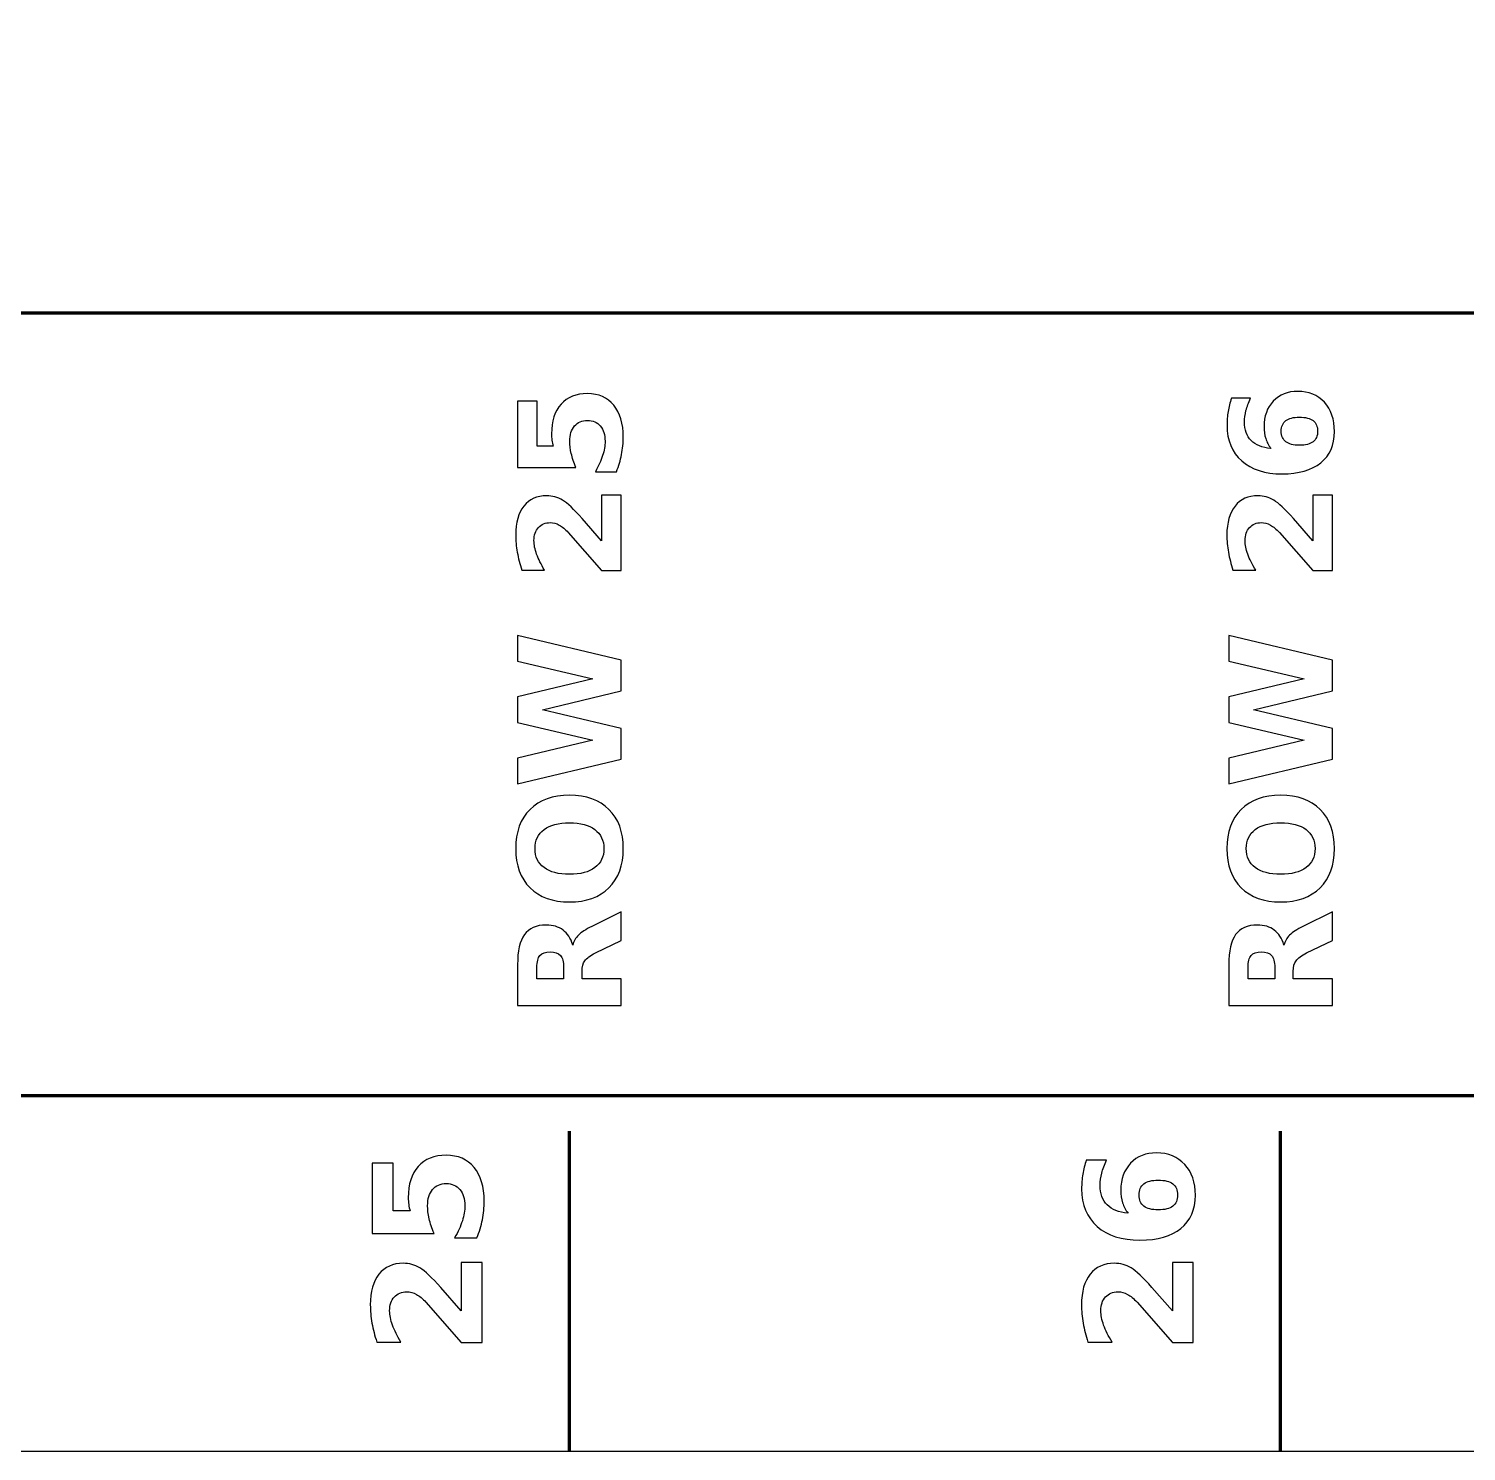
# Model space of a CAD drawing. Header units: centimetres. Extents: x -27.5 to 5.5, y -16.9 to -12.8.
# Drawn here: x -2.567 to -0.546, y -16.85 to -14.85 of the extents above; entities that cross this region are included whole.
import ezdxf

# ---------------------------------------------------------------- set-up
doc = ezdxf.new("R2010")
doc.units = ezdxf.units.CM
doc.header["$MEASUREMENT"] = 0
doc.layers.add('Layer 1', color=7, linetype='Continuous')

msp = doc.modelspace()

# ---------------------------------------------------------------- linework, layer by layer
at = {"layer": 'Layer 1', "color": 7}
msp.add_open_spline([(-27.5, -12.85), (-27.5, -12.85), (5.5, -12.85), (5.5, -12.85), (5.5, -12.85), (5.5, -12.85), (5.5, -16.85), (5.5, -16.85), (5.5, -16.85), (5.5, -16.85), (-27.5, -16.85), (-27.5, -16.85), (-27.5, -16.85), (-27.5, -16.85), (-27.5, -12.85), (-27.5, -12.85)], degree=3, knots=[0, 0, 0, 0, 0.25, 0.25, 0.25, 0.25, 0.5, 0.5, 0.5, 0.5, 0.75, 0.75, 0.75, 0.75, 1, 1, 1, 1], dxfattribs=at)
at = {"layer": 'Layer 1', "color": 250, "lineweight": 100}
msp.add_open_spline([(-26.05684, -16.35), (-26.05684, -16.35), (-26.05684, -15.25), (-26.05684, -15.25), (-26.05684, -15.25), (-26.05684, -15.25), (3.51816, -15.25), (3.51816, -15.25), (3.51816, -15.25), (3.51816, -15.25), (3.51816, -16.35), (3.51816, -16.35), (3.51816, -16.35), (3.51816, -16.35), (-26.05684, -16.35), (-26.05684, -16.35)], degree=3, knots=[0, 0, 0, 0, 0.25, 0.25, 0.25, 0.25, 0.5, 0.5, 0.5, 0.5, 0.75, 0.75, 0.75, 0.75, 1, 1, 1, 1], dxfattribs=at)
at = {"layer": 'Layer 1', "color": 250}
for points, knots in [([(-0.87594, -15.36941), (-0.87594, -15.36941), (-0.84897, -15.36941), (-0.84897, -15.36941), (-0.84897, -15.36941), (-0.85191, -15.37561), (-0.85407, -15.38141), (-0.85547, -15.38687), (-0.85547, -15.38687), (-0.85687, -15.39234), (-0.85757, -15.39771), (-0.85757, -15.40291), (-0.85757, -15.40291), (-0.85757, -15.41411), (-0.85447, -15.42281), (-0.84824, -15.42907), (-0.84824, -15.42907), (-0.84204, -15.43531), (-0.83281, -15.43897), (-0.82057, -15.44001), (-0.82057, -15.44001), (-0.82374, -15.43571), (-0.82614, -15.43104), (-0.82774, -15.42604), (-0.82774, -15.42604), (-0.82934, -15.42104), (-0.83014, -15.41557), (-0.83014, -15.40964), (-0.83014, -15.40964), (-0.83014, -15.39474), (-0.82577, -15.38271), (-0.81704, -15.37357), (-0.81704, -15.37357), (-0.80834, -15.36441), (-0.79691, -15.35984), (-0.78277, -15.35984), (-0.78277, -15.35984), (-0.76714, -15.35984), (-0.75464, -15.36494), (-0.74521, -15.37517), (-0.74521, -15.37517), (-0.73581, -15.38537), (-0.73111, -15.39911), (-0.73111, -15.41627), (-0.73111, -15.41627), (-0.73111, -15.43521), (-0.73751, -15.44987), (-0.75031, -15.46027), (-0.75031, -15.46027), (-0.76307, -15.47064), (-0.78124, -15.47584), (-0.80474, -15.47584), (-0.80474, -15.47584), (-0.82881, -15.47584), (-0.84774, -15.46977), (-0.86151, -15.45764), (-0.86151, -15.45764), (-0.87527, -15.44547), (-0.88217, -15.42884), (-0.88217, -15.40767), (-0.88217, -15.40767), (-0.88217, -15.40097), (-0.88164, -15.39447), (-0.88061, -15.38814), (-0.88061, -15.38814), (-0.87957, -15.38184), (-0.87801, -15.37561), (-0.87594, -15.36941)], [0, 0, 0, 0, 0.0588235, 0.0588235, 0.0588235, 0.0588235, 0.1176471, 0.1176471, 0.1176471, 0.1176471, 0.1764706, 0.1764706, 0.1764706, 0.1764706, 0.2352941, 0.2352941, 0.2352941, 0.2352941, 0.2941176, 0.2941176, 0.2941176, 0.2941176, 0.3529412, 0.3529412, 0.3529412, 0.3529412, 0.4117647, 0.4117647, 0.4117647, 0.4117647, 0.4705882, 0.4705882, 0.4705882, 0.4705882, 0.5294118, 0.5294118, 0.5294118, 0.5294118, 0.5882353, 0.5882353, 0.5882353, 0.5882353, 0.6470588, 0.6470588, 0.6470588, 0.6470588, 0.7058824, 0.7058824, 0.7058824, 0.7058824, 0.7647059, 0.7647059, 0.7647059, 0.7647059, 0.8235294, 0.8235294, 0.8235294, 0.8235294, 0.8823529, 0.8823529, 0.8823529, 0.8823529, 0.9411765, 0.9411765, 0.9411765, 0.9411765, 1, 1, 1, 1]), ([(-1.87974, -15.46704), (-1.87974, -15.46704), (-1.87974, -15.37357), (-1.87974, -15.37357), (-1.87974, -15.37357), (-1.87974, -15.37357), (-1.85211, -15.37357), (-1.85211, -15.37357), (-1.85211, -15.37357), (-1.85211, -15.37357), (-1.85211, -15.43707), (-1.85211, -15.43707), (-1.85211, -15.43707), (-1.85211, -15.43707), (-1.82954, -15.43707), (-1.82954, -15.43707), (-1.82954, -15.43707), (-1.83031, -15.43421), (-1.83091, -15.43134), (-1.83134, -15.42844), (-1.83134, -15.42844), (-1.83177, -15.42554), (-1.83197, -15.42251), (-1.83197, -15.41941), (-1.83197, -15.41941), (-1.83197, -15.40161), (-1.82754, -15.38777), (-1.81864, -15.37787), (-1.81864, -15.37787), (-1.80977, -15.36797), (-1.79737, -15.36304), (-1.78151, -15.36304), (-1.78151, -15.36304), (-1.76574, -15.36304), (-1.75341, -15.36844), (-1.74447, -15.37921), (-1.74447, -15.37921), (-1.73557, -15.38997), (-1.73111, -15.40494), (-1.73111, -15.42407), (-1.73111, -15.42407), (-1.73111, -15.43234), (-1.73191, -15.44054), (-1.73351, -15.44864), (-1.73351, -15.44864), (-1.73511, -15.45674), (-1.73751, -15.46481), (-1.74077, -15.47281), (-1.74077, -15.47281), (-1.74077, -15.47281), (-1.77037, -15.47281), (-1.77037, -15.47281), (-1.77037, -15.47281), (-1.76581, -15.46487), (-1.76241, -15.45734), (-1.76011, -15.45021), (-1.76011, -15.45021), (-1.75784, -15.44307), (-1.75671, -15.43634), (-1.75671, -15.43004), (-1.75671, -15.43004), (-1.75671, -15.42091), (-1.75894, -15.41374), (-1.76341, -15.40851), (-1.76341, -15.40851), (-1.76784, -15.40327), (-1.77387, -15.40064), (-1.78147, -15.40064), (-1.78147, -15.40064), (-1.78917, -15.40064), (-1.79521, -15.40327), (-1.79964, -15.40851), (-1.79964, -15.40851), (-1.80407, -15.41374), (-1.80627, -15.42091), (-1.80627, -15.43004), (-1.80627, -15.43004), (-1.80627, -15.43544), (-1.80557, -15.44121), (-1.80417, -15.44731), (-1.80417, -15.44731), (-1.80277, -15.45344), (-1.80061, -15.46001), (-1.79767, -15.46704), (-1.79767, -15.46704), (-1.79767, -15.46704), (-1.87974, -15.46704), (-1.87974, -15.46704)], [0, 0, 0, 0, 0.0454545, 0.0454545, 0.0454545, 0.0454545, 0.0909091, 0.0909091, 0.0909091, 0.0909091, 0.1363636, 0.1363636, 0.1363636, 0.1363636, 0.1818182, 0.1818182, 0.1818182, 0.1818182, 0.2272727, 0.2272727, 0.2272727, 0.2272727, 0.2727273, 0.2727273, 0.2727273, 0.2727273, 0.3181818, 0.3181818, 0.3181818, 0.3181818, 0.3636364, 0.3636364, 0.3636364, 0.3636364, 0.4090909, 0.4090909, 0.4090909, 0.4090909, 0.4545455, 0.4545455, 0.4545455, 0.4545455, 0.5, 0.5, 0.5, 0.5, 0.5454545, 0.5454545, 0.5454545, 0.5454545, 0.5909091, 0.5909091, 0.5909091, 0.5909091, 0.6363636, 0.6363636, 0.6363636, 0.6363636, 0.6818182, 0.6818182, 0.6818182, 0.6818182, 0.7272727, 0.7272727, 0.7272727, 0.7272727, 0.7727273, 0.7727273, 0.7727273, 0.7727273, 0.8181818, 0.8181818, 0.8181818, 0.8181818, 0.8636364, 0.8636364, 0.8636364, 0.8636364, 0.9090909, 0.9090909, 0.9090909, 0.9090909, 0.9545455, 0.9545455, 0.9545455, 0.9545455, 1, 1, 1, 1]), ([(-0.80591, -15.41587), (-0.80591, -15.42247), (-0.80377, -15.42741), (-0.79951, -15.43067), (-0.79951, -15.43067), (-0.79524, -15.43397), (-0.78884, -15.43561), (-0.78031, -15.43561), (-0.78031, -15.43561), (-0.77181, -15.43561), (-0.76541, -15.43397), (-0.76114, -15.43067), (-0.76114, -15.43067), (-0.75687, -15.42741), (-0.75474, -15.42247), (-0.75474, -15.41587), (-0.75474, -15.41587), (-0.75474, -15.40924), (-0.75687, -15.40427), (-0.76114, -15.40101), (-0.76114, -15.40101), (-0.76541, -15.39771), (-0.77181, -15.39607), (-0.78031, -15.39607), (-0.78031, -15.39607), (-0.78884, -15.39607), (-0.79524, -15.39771), (-0.79951, -15.40101), (-0.79951, -15.40101), (-0.80377, -15.40427), (-0.80591, -15.40924), (-0.80591, -15.41587)], [0, 0, 0, 0, 0.125, 0.125, 0.125, 0.125, 0.25, 0.25, 0.25, 0.25, 0.375, 0.375, 0.375, 0.375, 0.5, 0.5, 0.5, 0.5, 0.625, 0.625, 0.625, 0.625, 0.75, 0.75, 0.75, 0.75, 0.875, 0.875, 0.875, 0.875, 1, 1, 1, 1]), ([(-1.76157, -15.56978), (-1.76157, -15.56978), (-1.76157, -15.50561), (-1.76157, -15.50561), (-1.76157, -15.50561), (-1.76157, -15.50561), (-1.73394, -15.50561), (-1.73394, -15.50561), (-1.73394, -15.50561), (-1.73394, -15.50561), (-1.73394, -15.61158), (-1.73394, -15.61158), (-1.73394, -15.61158), (-1.73394, -15.61158), (-1.76157, -15.61158), (-1.76157, -15.61158), (-1.76157, -15.61158), (-1.76157, -15.61158), (-1.80854, -15.55834), (-1.80854, -15.55834), (-1.80854, -15.55834), (-1.81284, -15.55358), (-1.81704, -15.55008), (-1.82114, -15.54781), (-1.82114, -15.54781), (-1.82524, -15.54551), (-1.82951, -15.54438), (-1.83394, -15.54438), (-1.83394, -15.54438), (-1.84077, -15.54438), (-1.84627, -15.54668), (-1.85044, -15.55128), (-1.85044, -15.55128), (-1.85461, -15.55584), (-1.85667, -15.56194), (-1.85667, -15.56958), (-1.85667, -15.56958), (-1.85667, -15.57544), (-1.85541, -15.58184), (-1.85291, -15.58881), (-1.85291, -15.58881), (-1.85041, -15.59578), (-1.84667, -15.60324), (-1.84174, -15.61118), (-1.84174, -15.61118), (-1.84174, -15.61118), (-1.87377, -15.61118), (-1.87377, -15.61118), (-1.87377, -15.61118), (-1.87657, -15.60271), (-1.87871, -15.59434), (-1.88017, -15.58608), (-1.88017, -15.58608), (-1.88164, -15.57781), (-1.88237, -15.56971), (-1.88237, -15.56174), (-1.88237, -15.56174), (-1.88237, -15.54431), (-1.87854, -15.53074), (-1.87084, -15.52108), (-1.87084, -15.52108), (-1.86317, -15.51141), (-1.85247, -15.50658), (-1.83871, -15.50658), (-1.83871, -15.50658), (-1.83077, -15.50658), (-1.82337, -15.50864), (-1.81651, -15.51274), (-1.81651, -15.51274), (-1.80964, -15.51684), (-1.80044, -15.52548), (-1.78891, -15.53861), (-1.78891, -15.53861), (-1.78891, -15.53861), (-1.76157, -15.56978), (-1.76157, -15.56978)], [0, 0, 0, 0, 0.0526316, 0.0526316, 0.0526316, 0.0526316, 0.1052632, 0.1052632, 0.1052632, 0.1052632, 0.1578947, 0.1578947, 0.1578947, 0.1578947, 0.2105263, 0.2105263, 0.2105263, 0.2105263, 0.2631579, 0.2631579, 0.2631579, 0.2631579, 0.3157895, 0.3157895, 0.3157895, 0.3157895, 0.3684211, 0.3684211, 0.3684211, 0.3684211, 0.4210526, 0.4210526, 0.4210526, 0.4210526, 0.4736842, 0.4736842, 0.4736842, 0.4736842, 0.5263158, 0.5263158, 0.5263158, 0.5263158, 0.5789474, 0.5789474, 0.5789474, 0.5789474, 0.6315789, 0.6315789, 0.6315789, 0.6315789, 0.6842105, 0.6842105, 0.6842105, 0.6842105, 0.7368421, 0.7368421, 0.7368421, 0.7368421, 0.7894737, 0.7894737, 0.7894737, 0.7894737, 0.8421053, 0.8421053, 0.8421053, 0.8421053, 0.8947368, 0.8947368, 0.8947368, 0.8947368, 0.9473684, 0.9473684, 0.9473684, 0.9473684, 1, 1, 1, 1]), ([(-0.76157, -15.56978), (-0.76157, -15.56978), (-0.76157, -15.50561), (-0.76157, -15.50561), (-0.76157, -15.50561), (-0.76157, -15.50561), (-0.73394, -15.50561), (-0.73394, -15.50561), (-0.73394, -15.50561), (-0.73394, -15.50561), (-0.73394, -15.61158), (-0.73394, -15.61158), (-0.73394, -15.61158), (-0.73394, -15.61158), (-0.76157, -15.61158), (-0.76157, -15.61158), (-0.76157, -15.61158), (-0.76157, -15.61158), (-0.80854, -15.55834), (-0.80854, -15.55834), (-0.80854, -15.55834), (-0.81284, -15.55358), (-0.81704, -15.55008), (-0.82114, -15.54781), (-0.82114, -15.54781), (-0.82524, -15.54551), (-0.82951, -15.54438), (-0.83394, -15.54438), (-0.83394, -15.54438), (-0.84077, -15.54438), (-0.84627, -15.54668), (-0.85044, -15.55128), (-0.85044, -15.55128), (-0.85461, -15.55584), (-0.85667, -15.56194), (-0.85667, -15.56958), (-0.85667, -15.56958), (-0.85667, -15.57544), (-0.85541, -15.58184), (-0.85291, -15.58881), (-0.85291, -15.58881), (-0.85041, -15.59578), (-0.84667, -15.60324), (-0.84174, -15.61118), (-0.84174, -15.61118), (-0.84174, -15.61118), (-0.87377, -15.61118), (-0.87377, -15.61118), (-0.87377, -15.61118), (-0.87657, -15.60271), (-0.87871, -15.59434), (-0.88017, -15.58608), (-0.88017, -15.58608), (-0.88164, -15.57781), (-0.88237, -15.56971), (-0.88237, -15.56174), (-0.88237, -15.56174), (-0.88237, -15.54431), (-0.87854, -15.53074), (-0.87084, -15.52108), (-0.87084, -15.52108), (-0.86317, -15.51141), (-0.85247, -15.50658), (-0.83871, -15.50658), (-0.83871, -15.50658), (-0.83077, -15.50658), (-0.82337, -15.50864), (-0.81651, -15.51274), (-0.81651, -15.51274), (-0.80964, -15.51684), (-0.80044, -15.52548), (-0.78891, -15.53861), (-0.78891, -15.53861), (-0.78891, -15.53861), (-0.76157, -15.56978), (-0.76157, -15.56978)], [0, 0, 0, 0, 0.0526316, 0.0526316, 0.0526316, 0.0526316, 0.1052632, 0.1052632, 0.1052632, 0.1052632, 0.1578947, 0.1578947, 0.1578947, 0.1578947, 0.2105263, 0.2105263, 0.2105263, 0.2105263, 0.2631579, 0.2631579, 0.2631579, 0.2631579, 0.3157895, 0.3157895, 0.3157895, 0.3157895, 0.3684211, 0.3684211, 0.3684211, 0.3684211, 0.4210526, 0.4210526, 0.4210526, 0.4210526, 0.4736842, 0.4736842, 0.4736842, 0.4736842, 0.5263158, 0.5263158, 0.5263158, 0.5263158, 0.5789474, 0.5789474, 0.5789474, 0.5789474, 0.6315789, 0.6315789, 0.6315789, 0.6315789, 0.6842105, 0.6842105, 0.6842105, 0.6842105, 0.7368421, 0.7368421, 0.7368421, 0.7368421, 0.7894737, 0.7894737, 0.7894737, 0.7894737, 0.8421053, 0.8421053, 0.8421053, 0.8421053, 0.8947368, 0.8947368, 0.8947368, 0.8947368, 0.9473684, 0.9473684, 0.9473684, 0.9473684, 1, 1, 1, 1]), ([(-1.87974, -15.91167), (-1.87974, -15.91167), (-1.87974, -15.87564), (-1.87974, -15.87564), (-1.87974, -15.87564), (-1.87974, -15.87564), (-1.77377, -15.85044), (-1.77377, -15.85044), (-1.77377, -15.85044), (-1.77377, -15.85044), (-1.87974, -15.82544), (-1.87974, -15.82544), (-1.87974, -15.82544), (-1.87974, -15.82544), (-1.87974, -15.78921), (-1.87974, -15.78921), (-1.87974, -15.78921), (-1.87974, -15.78921), (-1.77377, -15.76421), (-1.77377, -15.76421), (-1.77377, -15.76421), (-1.77377, -15.76421), (-1.87974, -15.73901), (-1.87974, -15.73901), (-1.87974, -15.73901), (-1.87974, -15.73901), (-1.87974, -15.70327), (-1.87974, -15.70327), (-1.87974, -15.70327), (-1.87974, -15.70327), (-1.73394, -15.73764), (-1.73394, -15.73764), (-1.73394, -15.73764), (-1.73394, -15.73764), (-1.73394, -15.78101), (-1.73394, -15.78101), (-1.73394, -15.78101), (-1.73394, -15.78101), (-1.84477, -15.80747), (-1.84477, -15.80747), (-1.84477, -15.80747), (-1.84477, -15.80747), (-1.73394, -15.83364), (-1.73394, -15.83364), (-1.73394, -15.83364), (-1.73394, -15.83364), (-1.73394, -15.87701), (-1.73394, -15.87701), (-1.73394, -15.87701), (-1.73394, -15.87701), (-1.87974, -15.91167), (-1.87974, -15.91167)], [0, 0, 0, 0, 0.0769231, 0.0769231, 0.0769231, 0.0769231, 0.1538462, 0.1538462, 0.1538462, 0.1538462, 0.2307692, 0.2307692, 0.2307692, 0.2307692, 0.3076923, 0.3076923, 0.3076923, 0.3076923, 0.3846154, 0.3846154, 0.3846154, 0.3846154, 0.4615385, 0.4615385, 0.4615385, 0.4615385, 0.5384615, 0.5384615, 0.5384615, 0.5384615, 0.6153846, 0.6153846, 0.6153846, 0.6153846, 0.6923077, 0.6923077, 0.6923077, 0.6923077, 0.7692308, 0.7692308, 0.7692308, 0.7692308, 0.8461538, 0.8461538, 0.8461538, 0.8461538, 0.9230769, 0.9230769, 0.9230769, 0.9230769, 1, 1, 1, 1]), ([(-0.87974, -15.91167), (-0.87974, -15.91167), (-0.87974, -15.87564), (-0.87974, -15.87564), (-0.87974, -15.87564), (-0.87974, -15.87564), (-0.77377, -15.85044), (-0.77377, -15.85044), (-0.77377, -15.85044), (-0.77377, -15.85044), (-0.87974, -15.82544), (-0.87974, -15.82544), (-0.87974, -15.82544), (-0.87974, -15.82544), (-0.87974, -15.78921), (-0.87974, -15.78921), (-0.87974, -15.78921), (-0.87974, -15.78921), (-0.77377, -15.76421), (-0.77377, -15.76421), (-0.77377, -15.76421), (-0.77377, -15.76421), (-0.87974, -15.73901), (-0.87974, -15.73901), (-0.87974, -15.73901), (-0.87974, -15.73901), (-0.87974, -15.70327), (-0.87974, -15.70327), (-0.87974, -15.70327), (-0.87974, -15.70327), (-0.73394, -15.73764), (-0.73394, -15.73764), (-0.73394, -15.73764), (-0.73394, -15.73764), (-0.73394, -15.78101), (-0.73394, -15.78101), (-0.73394, -15.78101), (-0.73394, -15.78101), (-0.84477, -15.80747), (-0.84477, -15.80747), (-0.84477, -15.80747), (-0.84477, -15.80747), (-0.73394, -15.83364), (-0.73394, -15.83364), (-0.73394, -15.83364), (-0.73394, -15.83364), (-0.73394, -15.87701), (-0.73394, -15.87701), (-0.73394, -15.87701), (-0.73394, -15.87701), (-0.87974, -15.91167), (-0.87974, -15.91167)], [0, 0, 0, 0, 0.0769231, 0.0769231, 0.0769231, 0.0769231, 0.1538462, 0.1538462, 0.1538462, 0.1538462, 0.2307692, 0.2307692, 0.2307692, 0.2307692, 0.3076923, 0.3076923, 0.3076923, 0.3076923, 0.3846154, 0.3846154, 0.3846154, 0.3846154, 0.4615385, 0.4615385, 0.4615385, 0.4615385, 0.5384615, 0.5384615, 0.5384615, 0.5384615, 0.6153846, 0.6153846, 0.6153846, 0.6153846, 0.6923077, 0.6923077, 0.6923077, 0.6923077, 0.7692308, 0.7692308, 0.7692308, 0.7692308, 0.8461538, 0.8461538, 0.8461538, 0.8461538, 0.9230769, 0.9230769, 0.9230769, 0.9230769, 1, 1, 1, 1]), ([(-1.88237, -16.0027), (-1.88237, -15.97927), (-1.87567, -15.9609), (-1.86224, -15.94764), (-1.86224, -15.94764), (-1.84884, -15.93434), (-1.83031, -15.9277), (-1.80671, -15.9277), (-1.80671, -15.9277), (-1.78314, -15.9277), (-1.76464, -15.93434), (-1.75124, -15.94764), (-1.75124, -15.94764), (-1.73781, -15.9609), (-1.73111, -15.97927), (-1.73111, -16.0027), (-1.73111, -16.0027), (-1.73111, -16.02607), (-1.73781, -16.0444), (-1.75124, -16.05774), (-1.75124, -16.05774), (-1.76464, -16.07104), (-1.78314, -16.0777), (-1.80671, -16.0777), (-1.80671, -16.0777), (-1.83031, -16.0777), (-1.84884, -16.07104), (-1.86224, -16.05774), (-1.86224, -16.05774), (-1.87567, -16.0444), (-1.88237, -16.02607), (-1.88237, -16.0027)], [0, 0, 0, 0, 0.125, 0.125, 0.125, 0.125, 0.25, 0.25, 0.25, 0.25, 0.375, 0.375, 0.375, 0.375, 0.5, 0.5, 0.5, 0.5, 0.625, 0.625, 0.625, 0.625, 0.75, 0.75, 0.75, 0.75, 0.875, 0.875, 0.875, 0.875, 1, 1, 1, 1]), ([(-0.88237, -16.0027), (-0.88237, -15.97927), (-0.87567, -15.9609), (-0.86224, -15.94764), (-0.86224, -15.94764), (-0.84884, -15.93434), (-0.83031, -15.9277), (-0.80671, -15.9277), (-0.80671, -15.9277), (-0.78314, -15.9277), (-0.76464, -15.93434), (-0.75124, -15.94764), (-0.75124, -15.94764), (-0.73781, -15.9609), (-0.73111, -15.97927), (-0.73111, -16.0027), (-0.73111, -16.0027), (-0.73111, -16.02607), (-0.73781, -16.0444), (-0.75124, -16.05774), (-0.75124, -16.05774), (-0.76464, -16.07104), (-0.78314, -16.0777), (-0.80671, -16.0777), (-0.80671, -16.0777), (-0.83031, -16.0777), (-0.84884, -16.07104), (-0.86224, -16.05774), (-0.86224, -16.05774), (-0.87567, -16.0444), (-0.88237, -16.02607), (-0.88237, -16.0027)], [0, 0, 0, 0, 0.125, 0.125, 0.125, 0.125, 0.25, 0.25, 0.25, 0.25, 0.375, 0.375, 0.375, 0.375, 0.5, 0.5, 0.5, 0.5, 0.625, 0.625, 0.625, 0.625, 0.75, 0.75, 0.75, 0.75, 0.875, 0.875, 0.875, 0.875, 1, 1, 1, 1]), ([(-1.85514, -16.0027), (-1.85514, -16.01417), (-1.85091, -16.02304), (-1.84244, -16.02937), (-1.84244, -16.02937), (-1.83397, -16.03567), (-1.82207, -16.03884), (-1.80671, -16.03884), (-1.80671, -16.03884), (-1.79137, -16.03884), (-1.77951, -16.03567), (-1.77104, -16.02937), (-1.77104, -16.02937), (-1.76257, -16.02304), (-1.75834, -16.01417), (-1.75834, -16.0027), (-1.75834, -16.0027), (-1.75834, -15.99117), (-1.76257, -15.98227), (-1.77104, -15.97594), (-1.77104, -15.97594), (-1.77951, -15.96964), (-1.79137, -15.96647), (-1.80671, -15.96647), (-1.80671, -15.96647), (-1.82207, -15.96647), (-1.83397, -15.96964), (-1.84244, -15.97594), (-1.84244, -15.97594), (-1.85091, -15.98227), (-1.85514, -15.99117), (-1.85514, -16.0027)], [0, 0, 0, 0, 0.125, 0.125, 0.125, 0.125, 0.25, 0.25, 0.25, 0.25, 0.375, 0.375, 0.375, 0.375, 0.5, 0.5, 0.5, 0.5, 0.625, 0.625, 0.625, 0.625, 0.75, 0.75, 0.75, 0.75, 0.875, 0.875, 0.875, 0.875, 1, 1, 1, 1]), ([(-0.85514, -16.0027), (-0.85514, -16.01417), (-0.85091, -16.02304), (-0.84244, -16.02937), (-0.84244, -16.02937), (-0.83397, -16.03567), (-0.82207, -16.03884), (-0.80671, -16.03884), (-0.80671, -16.03884), (-0.79137, -16.03884), (-0.77951, -16.03567), (-0.77104, -16.02937), (-0.77104, -16.02937), (-0.76257, -16.02304), (-0.75834, -16.01417), (-0.75834, -16.0027), (-0.75834, -16.0027), (-0.75834, -15.99117), (-0.76257, -15.98227), (-0.77104, -15.97594), (-0.77104, -15.97594), (-0.77951, -15.96964), (-0.79137, -15.96647), (-0.80671, -15.96647), (-0.80671, -15.96647), (-0.82207, -15.96647), (-0.83397, -15.96964), (-0.84244, -15.97594), (-0.84244, -15.97594), (-0.85091, -15.98227), (-0.85514, -15.99117), (-0.85514, -16.0027)], [0, 0, 0, 0, 0.125, 0.125, 0.125, 0.125, 0.25, 0.25, 0.25, 0.25, 0.375, 0.375, 0.375, 0.375, 0.5, 0.5, 0.5, 0.5, 0.625, 0.625, 0.625, 0.625, 0.75, 0.75, 0.75, 0.75, 0.875, 0.875, 0.875, 0.875, 1, 1, 1, 1]), ([(-1.78911, -16.1857), (-1.78911, -16.1857), (-1.73394, -16.1857), (-1.73394, -16.1857), (-1.73394, -16.1857), (-1.73394, -16.1857), (-1.73394, -16.2233), (-1.73394, -16.2233), (-1.73394, -16.2233), (-1.73394, -16.2233), (-1.87974, -16.2233), (-1.87974, -16.2233), (-1.87974, -16.2233), (-1.87974, -16.2233), (-1.87974, -16.16587), (-1.87974, -16.16587), (-1.87974, -16.16587), (-1.87974, -16.14667), (-1.87651, -16.13257), (-1.87007, -16.12364), (-1.87007, -16.12364), (-1.86364, -16.11467), (-1.85344, -16.1102), (-1.83951, -16.1102), (-1.83951, -16.1102), (-1.82987, -16.1102), (-1.82194, -16.11254), (-1.81577, -16.11717), (-1.81577, -16.11717), (-1.80957, -16.12184), (-1.80501, -16.12887), (-1.80207, -16.13824), (-1.80207, -16.13824), (-1.80091, -16.1331), (-1.79827, -16.12847), (-1.79414, -16.1244), (-1.79414, -16.1244), (-1.79001, -16.12034), (-1.78374, -16.11624), (-1.77534, -16.11207), (-1.77534, -16.11207), (-1.77534, -16.11207), (-1.73394, -16.09164), (-1.73394, -16.09164), (-1.73394, -16.09164), (-1.73394, -16.09164), (-1.73394, -16.1317), (-1.73394, -16.1317), (-1.73394, -16.1317), (-1.73394, -16.1317), (-1.77017, -16.14947), (-1.77017, -16.14947), (-1.77017, -16.14947), (-1.77744, -16.15304), (-1.78244, -16.15667), (-1.78511, -16.16037), (-1.78511, -16.16037), (-1.78777, -16.16404), (-1.78911, -16.16894), (-1.78911, -16.17507), (-1.78911, -16.17507), (-1.78911, -16.17507), (-1.78911, -16.1857), (-1.78911, -16.1857)], [0, 0, 0, 0, 0.0625, 0.0625, 0.0625, 0.0625, 0.125, 0.125, 0.125, 0.125, 0.1875, 0.1875, 0.1875, 0.1875, 0.25, 0.25, 0.25, 0.25, 0.3125, 0.3125, 0.3125, 0.3125, 0.375, 0.375, 0.375, 0.375, 0.4375, 0.4375, 0.4375, 0.4375, 0.5, 0.5, 0.5, 0.5, 0.5625, 0.5625, 0.5625, 0.5625, 0.625, 0.625, 0.625, 0.625, 0.6875, 0.6875, 0.6875, 0.6875, 0.75, 0.75, 0.75, 0.75, 0.8125, 0.8125, 0.8125, 0.8125, 0.875, 0.875, 0.875, 0.875, 0.9375, 0.9375, 0.9375, 0.9375, 1, 1, 1, 1]), ([(-0.78911, -16.1857), (-0.78911, -16.1857), (-0.73394, -16.1857), (-0.73394, -16.1857), (-0.73394, -16.1857), (-0.73394, -16.1857), (-0.73394, -16.2233), (-0.73394, -16.2233), (-0.73394, -16.2233), (-0.73394, -16.2233), (-0.87974, -16.2233), (-0.87974, -16.2233), (-0.87974, -16.2233), (-0.87974, -16.2233), (-0.87974, -16.16587), (-0.87974, -16.16587), (-0.87974, -16.16587), (-0.87974, -16.14667), (-0.87651, -16.13257), (-0.87007, -16.12364), (-0.87007, -16.12364), (-0.86364, -16.11467), (-0.85344, -16.1102), (-0.83951, -16.1102), (-0.83951, -16.1102), (-0.82987, -16.1102), (-0.82194, -16.11254), (-0.81577, -16.11717), (-0.81577, -16.11717), (-0.80957, -16.12184), (-0.80501, -16.12887), (-0.80207, -16.13824), (-0.80207, -16.13824), (-0.80091, -16.1331), (-0.79827, -16.12847), (-0.79414, -16.1244), (-0.79414, -16.1244), (-0.79001, -16.12034), (-0.78374, -16.11624), (-0.77534, -16.11207), (-0.77534, -16.11207), (-0.77534, -16.11207), (-0.73394, -16.09164), (-0.73394, -16.09164), (-0.73394, -16.09164), (-0.73394, -16.09164), (-0.73394, -16.1317), (-0.73394, -16.1317), (-0.73394, -16.1317), (-0.73394, -16.1317), (-0.77017, -16.14947), (-0.77017, -16.14947), (-0.77017, -16.14947), (-0.77744, -16.15304), (-0.78244, -16.15667), (-0.78511, -16.16037), (-0.78511, -16.16037), (-0.78777, -16.16404), (-0.78911, -16.16894), (-0.78911, -16.17507), (-0.78911, -16.17507), (-0.78911, -16.17507), (-0.78911, -16.1857), (-0.78911, -16.1857)], [0, 0, 0, 0, 0.0625, 0.0625, 0.0625, 0.0625, 0.125, 0.125, 0.125, 0.125, 0.1875, 0.1875, 0.1875, 0.1875, 0.25, 0.25, 0.25, 0.25, 0.3125, 0.3125, 0.3125, 0.3125, 0.375, 0.375, 0.375, 0.375, 0.4375, 0.4375, 0.4375, 0.4375, 0.5, 0.5, 0.5, 0.5, 0.5625, 0.5625, 0.5625, 0.5625, 0.625, 0.625, 0.625, 0.625, 0.6875, 0.6875, 0.6875, 0.6875, 0.75, 0.75, 0.75, 0.75, 0.8125, 0.8125, 0.8125, 0.8125, 0.875, 0.875, 0.875, 0.875, 0.9375, 0.9375, 0.9375, 0.9375, 1, 1, 1, 1]), ([(-1.81507, -16.16987), (-1.81507, -16.162), (-1.81654, -16.15634), (-1.81947, -16.15294), (-1.81947, -16.15294), (-1.82241, -16.1495), (-1.82724, -16.1478), (-1.83394, -16.1478), (-1.83394, -16.1478), (-1.84057, -16.1478), (-1.84534, -16.1495), (-1.84821, -16.15294), (-1.84821, -16.15294), (-1.85107, -16.15634), (-1.85251, -16.162), (-1.85251, -16.16987), (-1.85251, -16.16987), (-1.85251, -16.16987), (-1.85251, -16.1857), (-1.85251, -16.1857), (-1.85251, -16.1857), (-1.85251, -16.1857), (-1.81507, -16.1857), (-1.81507, -16.1857), (-1.81507, -16.1857), (-1.81507, -16.1857), (-1.81507, -16.16987), (-1.81507, -16.16987)], [0, 0, 0, 0, 0.1428571, 0.1428571, 0.1428571, 0.1428571, 0.2857143, 0.2857143, 0.2857143, 0.2857143, 0.4285714, 0.4285714, 0.4285714, 0.4285714, 0.5714286, 0.5714286, 0.5714286, 0.5714286, 0.7142857, 0.7142857, 0.7142857, 0.7142857, 0.8571429, 0.8571429, 0.8571429, 0.8571429, 1, 1, 1, 1]), ([(-0.81507, -16.16987), (-0.81507, -16.162), (-0.81654, -16.15634), (-0.81947, -16.15294), (-0.81947, -16.15294), (-0.82241, -16.1495), (-0.82724, -16.1478), (-0.83394, -16.1478), (-0.83394, -16.1478), (-0.84057, -16.1478), (-0.84534, -16.1495), (-0.84821, -16.15294), (-0.84821, -16.15294), (-0.85107, -16.15634), (-0.85251, -16.162), (-0.85251, -16.16987), (-0.85251, -16.16987), (-0.85251, -16.16987), (-0.85251, -16.1857), (-0.85251, -16.1857), (-0.85251, -16.1857), (-0.85251, -16.1857), (-0.81507, -16.1857), (-0.81507, -16.1857), (-0.81507, -16.1857), (-0.81507, -16.1857), (-0.81507, -16.16987), (-0.81507, -16.16987)], [0, 0, 0, 0, 0.1428571, 0.1428571, 0.1428571, 0.1428571, 0.2857143, 0.2857143, 0.2857143, 0.2857143, 0.4285714, 0.4285714, 0.4285714, 0.4285714, 0.5714286, 0.5714286, 0.5714286, 0.5714286, 0.7142857, 0.7142857, 0.7142857, 0.7142857, 0.8571429, 0.8571429, 0.8571429, 0.8571429, 1, 1, 1, 1]), ([(-1.07999, -16.44058), (-1.07999, -16.44058), (-1.05145, -16.44058), (-1.05145, -16.44058), (-1.05145, -16.44058), (-1.05455, -16.44714), (-1.05684, -16.45328), (-1.05832, -16.45907), (-1.05832, -16.45907), (-1.05981, -16.46485), (-1.06055, -16.47053), (-1.06055, -16.47604), (-1.06055, -16.47604), (-1.06055, -16.48789), (-1.05727, -16.4971), (-1.05067, -16.50373), (-1.05067, -16.50373), (-1.04411, -16.51033), (-1.03434, -16.51421), (-1.02139, -16.5153), (-1.02139, -16.5153), (-1.02474, -16.51075), (-1.02728, -16.50581), (-1.02897, -16.50052), (-1.02897, -16.50052), (-1.03067, -16.49523), (-1.03151, -16.48944), (-1.03151, -16.48316), (-1.03151, -16.48316), (-1.03151, -16.46739), (-1.02689, -16.45466), (-1.01765, -16.44499), (-1.01765, -16.44499), (-1.00844, -16.43529), (-0.99634, -16.43046), (-0.98138, -16.43046), (-0.98138, -16.43046), (-0.96484, -16.43046), (-0.95161, -16.43586), (-0.94162, -16.44669), (-0.94162, -16.44669), (-0.93168, -16.45748), (-0.9267, -16.47202), (-0.9267, -16.49018), (-0.9267, -16.49018), (-0.9267, -16.51022), (-0.93347, -16.52574), (-0.94702, -16.53675), (-0.94702, -16.53675), (-0.96053, -16.54772), (-0.97976, -16.55323), (-1.00463, -16.55323), (-1.00463, -16.55323), (-1.0301, -16.55323), (-1.05014, -16.54681), (-1.06471, -16.53396), (-1.06471, -16.53396), (-1.07928, -16.52109), (-1.08658, -16.50348), (-1.08658, -16.48108), (-1.08658, -16.48108), (-1.08658, -16.47399), (-1.08602, -16.46711), (-1.08492, -16.46041), (-1.08492, -16.46041), (-1.08383, -16.45374), (-1.08217, -16.44714), (-1.07999, -16.44058)], [0, 0, 0, 0, 0.0588235, 0.0588235, 0.0588235, 0.0588235, 0.1176471, 0.1176471, 0.1176471, 0.1176471, 0.1764706, 0.1764706, 0.1764706, 0.1764706, 0.2352941, 0.2352941, 0.2352941, 0.2352941, 0.2941176, 0.2941176, 0.2941176, 0.2941176, 0.3529412, 0.3529412, 0.3529412, 0.3529412, 0.4117647, 0.4117647, 0.4117647, 0.4117647, 0.4705882, 0.4705882, 0.4705882, 0.4705882, 0.5294118, 0.5294118, 0.5294118, 0.5294118, 0.5882353, 0.5882353, 0.5882353, 0.5882353, 0.6470588, 0.6470588, 0.6470588, 0.6470588, 0.7058824, 0.7058824, 0.7058824, 0.7058824, 0.7647059, 0.7647059, 0.7647059, 0.7647059, 0.8235294, 0.8235294, 0.8235294, 0.8235294, 0.8823529, 0.8823529, 0.8823529, 0.8823529, 0.9411765, 0.9411765, 0.9411765, 0.9411765, 1, 1, 1, 1]), ([(-2.08401, -16.54391), (-2.08401, -16.54391), (-2.08401, -16.44499), (-2.08401, -16.44499), (-2.08401, -16.44499), (-2.08401, -16.44499), (-2.05476, -16.44499), (-2.05476, -16.44499), (-2.05476, -16.44499), (-2.05476, -16.44499), (-2.05476, -16.5122), (-2.05476, -16.5122), (-2.05476, -16.5122), (-2.05476, -16.5122), (-2.03088, -16.5122), (-2.03088, -16.5122), (-2.03088, -16.5122), (-2.03169, -16.50916), (-2.03232, -16.50613), (-2.03278, -16.50306), (-2.03278, -16.50306), (-2.03324, -16.49999), (-2.03345, -16.49678), (-2.03345, -16.4935), (-2.03345, -16.4935), (-2.03345, -16.47466), (-2.02876, -16.46002), (-2.01934, -16.44954), (-2.01934, -16.44954), (-2.00996, -16.43907), (-1.99683, -16.43384), (-1.98004, -16.43384), (-1.98004, -16.43384), (-1.96336, -16.43384), (-1.9503, -16.43956), (-1.94085, -16.45095), (-1.94085, -16.45095), (-1.93143, -16.46235), (-1.9267, -16.47819), (-1.9267, -16.49844), (-1.9267, -16.49844), (-1.9267, -16.50719), (-1.92755, -16.51587), (-1.92924, -16.52444), (-1.92924, -16.52444), (-1.93093, -16.53301), (-1.93347, -16.54155), (-1.93693, -16.55002), (-1.93693, -16.55002), (-1.93693, -16.55002), (-1.96826, -16.55002), (-1.96826, -16.55002), (-1.96826, -16.55002), (-1.96343, -16.54162), (-1.95983, -16.53365), (-1.95739, -16.5261), (-1.95739, -16.5261), (-1.95499, -16.51855), (-1.9538, -16.51142), (-1.9538, -16.50475), (-1.9538, -16.50475), (-1.9538, -16.49509), (-1.95616, -16.4875), (-1.96089, -16.48196), (-1.96089, -16.48196), (-1.96558, -16.47643), (-1.97196, -16.47364), (-1.98001, -16.47364), (-1.98001, -16.47364), (-1.98816, -16.47364), (-1.99454, -16.47643), (-1.99923, -16.48196), (-1.99923, -16.48196), (-2.00393, -16.4875), (-2.00625, -16.49509), (-2.00625, -16.50475), (-2.00625, -16.50475), (-2.00625, -16.51047), (-2.00551, -16.51657), (-2.00403, -16.52303), (-2.00403, -16.52303), (-2.00255, -16.52952), (-2.00026, -16.53647), (-1.99715, -16.54391), (-1.99715, -16.54391), (-1.99715, -16.54391), (-2.08401, -16.54391), (-2.08401, -16.54391)], [0, 0, 0, 0, 0.0454545, 0.0454545, 0.0454545, 0.0454545, 0.0909091, 0.0909091, 0.0909091, 0.0909091, 0.1363636, 0.1363636, 0.1363636, 0.1363636, 0.1818182, 0.1818182, 0.1818182, 0.1818182, 0.2272727, 0.2272727, 0.2272727, 0.2272727, 0.2727273, 0.2727273, 0.2727273, 0.2727273, 0.3181818, 0.3181818, 0.3181818, 0.3181818, 0.3636364, 0.3636364, 0.3636364, 0.3636364, 0.4090909, 0.4090909, 0.4090909, 0.4090909, 0.4545455, 0.4545455, 0.4545455, 0.4545455, 0.5, 0.5, 0.5, 0.5, 0.5454545, 0.5454545, 0.5454545, 0.5454545, 0.5909091, 0.5909091, 0.5909091, 0.5909091, 0.6363636, 0.6363636, 0.6363636, 0.6363636, 0.6818182, 0.6818182, 0.6818182, 0.6818182, 0.7272727, 0.7272727, 0.7272727, 0.7272727, 0.7727273, 0.7727273, 0.7727273, 0.7727273, 0.8181818, 0.8181818, 0.8181818, 0.8181818, 0.8636364, 0.8636364, 0.8636364, 0.8636364, 0.9090909, 0.9090909, 0.9090909, 0.9090909, 0.9545455, 0.9545455, 0.9545455, 0.9545455, 1, 1, 1, 1]), ([(-1.00587, -16.48976), (-1.00587, -16.49675), (-1.00361, -16.50197), (-0.99909, -16.50542), (-0.99909, -16.50542), (-0.99458, -16.50892), (-0.9878, -16.51065), (-0.97877, -16.51065), (-0.97877, -16.51065), (-0.96978, -16.51065), (-0.963, -16.50892), (-0.95849, -16.50542), (-0.95849, -16.50542), (-0.95397, -16.50197), (-0.95171, -16.49675), (-0.95171, -16.48976), (-0.95171, -16.48976), (-0.95171, -16.48274), (-0.95397, -16.47748), (-0.95849, -16.47403), (-0.95849, -16.47403), (-0.963, -16.47053), (-0.96978, -16.46881), (-0.97877, -16.46881), (-0.97877, -16.46881), (-0.9878, -16.46881), (-0.99458, -16.47053), (-0.99909, -16.47403), (-0.99909, -16.47403), (-1.00361, -16.47748), (-1.00587, -16.48274), (-1.00587, -16.48976)], [0, 0, 0, 0, 0.125, 0.125, 0.125, 0.125, 0.25, 0.25, 0.25, 0.25, 0.375, 0.375, 0.375, 0.375, 0.5, 0.5, 0.5, 0.5, 0.625, 0.625, 0.625, 0.625, 0.75, 0.75, 0.75, 0.75, 0.875, 0.875, 0.875, 0.875, 1, 1, 1, 1]), ([(-1.95895, -16.65264), (-1.95895, -16.65264), (-1.95895, -16.58473), (-1.95895, -16.58473), (-1.95895, -16.58473), (-1.95895, -16.58473), (-1.9297, -16.58473), (-1.9297, -16.58473), (-1.9297, -16.58473), (-1.9297, -16.58473), (-1.9297, -16.69688), (-1.9297, -16.69688), (-1.9297, -16.69688), (-1.9297, -16.69688), (-1.95895, -16.69688), (-1.95895, -16.69688), (-1.95895, -16.69688), (-1.95895, -16.69688), (-2.00865, -16.64054), (-2.00865, -16.64054), (-2.00865, -16.64054), (-2.0132, -16.6355), (-2.01765, -16.63179), (-2.02199, -16.6294), (-2.02199, -16.6294), (-2.02633, -16.62696), (-2.03084, -16.62576), (-2.03553, -16.62576), (-2.03553, -16.62576), (-2.04277, -16.62576), (-2.04859, -16.6282), (-2.053, -16.63306), (-2.053, -16.63306), (-2.05741, -16.6379), (-2.05959, -16.64435), (-2.05959, -16.65243), (-2.05959, -16.65243), (-2.05959, -16.65864), (-2.05825, -16.66541), (-2.05561, -16.67279), (-2.05561, -16.67279), (-2.05296, -16.68016), (-2.04901, -16.68806), (-2.04379, -16.69646), (-2.04379, -16.69646), (-2.04379, -16.69646), (-2.07769, -16.69646), (-2.07769, -16.69646), (-2.07769, -16.69646), (-2.08066, -16.6875), (-2.08291, -16.67864), (-2.08447, -16.66989), (-2.08447, -16.66989), (-2.08602, -16.66115), (-2.08679, -16.65257), (-2.08679, -16.64414), (-2.08679, -16.64414), (-2.08679, -16.62569), (-2.08274, -16.61133), (-2.07459, -16.6011), (-2.07459, -16.6011), (-2.06647, -16.59087), (-2.05515, -16.58576), (-2.04058, -16.58576), (-2.04058, -16.58576), (-2.03218, -16.58576), (-2.02435, -16.58794), (-2.01708, -16.59228), (-2.01708, -16.59228), (-2.00982, -16.59662), (-2.00008, -16.60576), (-1.98787, -16.61966), (-1.98787, -16.61966), (-1.98787, -16.61966), (-1.95895, -16.65264), (-1.95895, -16.65264)], [0, 0, 0, 0, 0.0526316, 0.0526316, 0.0526316, 0.0526316, 0.1052632, 0.1052632, 0.1052632, 0.1052632, 0.1578947, 0.1578947, 0.1578947, 0.1578947, 0.2105263, 0.2105263, 0.2105263, 0.2105263, 0.2631579, 0.2631579, 0.2631579, 0.2631579, 0.3157895, 0.3157895, 0.3157895, 0.3157895, 0.3684211, 0.3684211, 0.3684211, 0.3684211, 0.4210526, 0.4210526, 0.4210526, 0.4210526, 0.4736842, 0.4736842, 0.4736842, 0.4736842, 0.5263158, 0.5263158, 0.5263158, 0.5263158, 0.5789474, 0.5789474, 0.5789474, 0.5789474, 0.6315789, 0.6315789, 0.6315789, 0.6315789, 0.6842105, 0.6842105, 0.6842105, 0.6842105, 0.7368421, 0.7368421, 0.7368421, 0.7368421, 0.7894737, 0.7894737, 0.7894737, 0.7894737, 0.8421053, 0.8421053, 0.8421053, 0.8421053, 0.8947368, 0.8947368, 0.8947368, 0.8947368, 0.9473684, 0.9473684, 0.9473684, 0.9473684, 1, 1, 1, 1]), ([(-0.95895, -16.65264), (-0.95895, -16.65264), (-0.95895, -16.58473), (-0.95895, -16.58473), (-0.95895, -16.58473), (-0.95895, -16.58473), (-0.9297, -16.58473), (-0.9297, -16.58473), (-0.9297, -16.58473), (-0.9297, -16.58473), (-0.9297, -16.69688), (-0.9297, -16.69688), (-0.9297, -16.69688), (-0.9297, -16.69688), (-0.95895, -16.69688), (-0.95895, -16.69688), (-0.95895, -16.69688), (-0.95895, -16.69688), (-1.00865, -16.64054), (-1.00865, -16.64054), (-1.00865, -16.64054), (-1.0132, -16.6355), (-1.01765, -16.63179), (-1.02199, -16.6294), (-1.02199, -16.6294), (-1.02633, -16.62696), (-1.03084, -16.62576), (-1.03553, -16.62576), (-1.03553, -16.62576), (-1.04277, -16.62576), (-1.04859, -16.6282), (-1.053, -16.63306), (-1.053, -16.63306), (-1.05741, -16.6379), (-1.05959, -16.64435), (-1.05959, -16.65243), (-1.05959, -16.65243), (-1.05959, -16.65864), (-1.05825, -16.66541), (-1.05561, -16.67279), (-1.05561, -16.67279), (-1.05296, -16.68016), (-1.04901, -16.68806), (-1.04379, -16.69646), (-1.04379, -16.69646), (-1.04379, -16.69646), (-1.07769, -16.69646), (-1.07769, -16.69646), (-1.07769, -16.69646), (-1.08066, -16.6875), (-1.08291, -16.67864), (-1.08447, -16.66989), (-1.08447, -16.66989), (-1.08602, -16.66115), (-1.08679, -16.65257), (-1.08679, -16.64414), (-1.08679, -16.64414), (-1.08679, -16.62569), (-1.08274, -16.61133), (-1.07459, -16.6011), (-1.07459, -16.6011), (-1.06647, -16.59087), (-1.05515, -16.58576), (-1.04058, -16.58576), (-1.04058, -16.58576), (-1.03218, -16.58576), (-1.02435, -16.58794), (-1.01708, -16.59228), (-1.01708, -16.59228), (-1.00982, -16.59662), (-1.00008, -16.60576), (-0.98787, -16.61966), (-0.98787, -16.61966), (-0.98787, -16.61966), (-0.95895, -16.65264), (-0.95895, -16.65264)], [0, 0, 0, 0, 0.0526316, 0.0526316, 0.0526316, 0.0526316, 0.1052632, 0.1052632, 0.1052632, 0.1052632, 0.1578947, 0.1578947, 0.1578947, 0.1578947, 0.2105263, 0.2105263, 0.2105263, 0.2105263, 0.2631579, 0.2631579, 0.2631579, 0.2631579, 0.3157895, 0.3157895, 0.3157895, 0.3157895, 0.3684211, 0.3684211, 0.3684211, 0.3684211, 0.4210526, 0.4210526, 0.4210526, 0.4210526, 0.4736842, 0.4736842, 0.4736842, 0.4736842, 0.5263158, 0.5263158, 0.5263158, 0.5263158, 0.5789474, 0.5789474, 0.5789474, 0.5789474, 0.6315789, 0.6315789, 0.6315789, 0.6315789, 0.6842105, 0.6842105, 0.6842105, 0.6842105, 0.7368421, 0.7368421, 0.7368421, 0.7368421, 0.7894737, 0.7894737, 0.7894737, 0.7894737, 0.8421053, 0.8421053, 0.8421053, 0.8421053, 0.8947368, 0.8947368, 0.8947368, 0.8947368, 0.9473684, 0.9473684, 0.9473684, 0.9473684, 1, 1, 1, 1])]:
    msp.add_open_spline(points, degree=3, knots=knots, dxfattribs=at)
at = {"layer": 'Layer 1', "color": 250, "lineweight": 106}
for points in [[(-1.80684, -16.85), (-1.80684, -16.85), (-1.80686, -16.40001), (-1.80686, -16.40001)], [(-0.80684, -16.85), (-0.80684, -16.85), (-0.80686, -16.40001), (-0.80686, -16.40001)]]:
    msp.add_open_spline(points, degree=3, dxfattribs=at)

doc.saveas('drawing.dxf')
